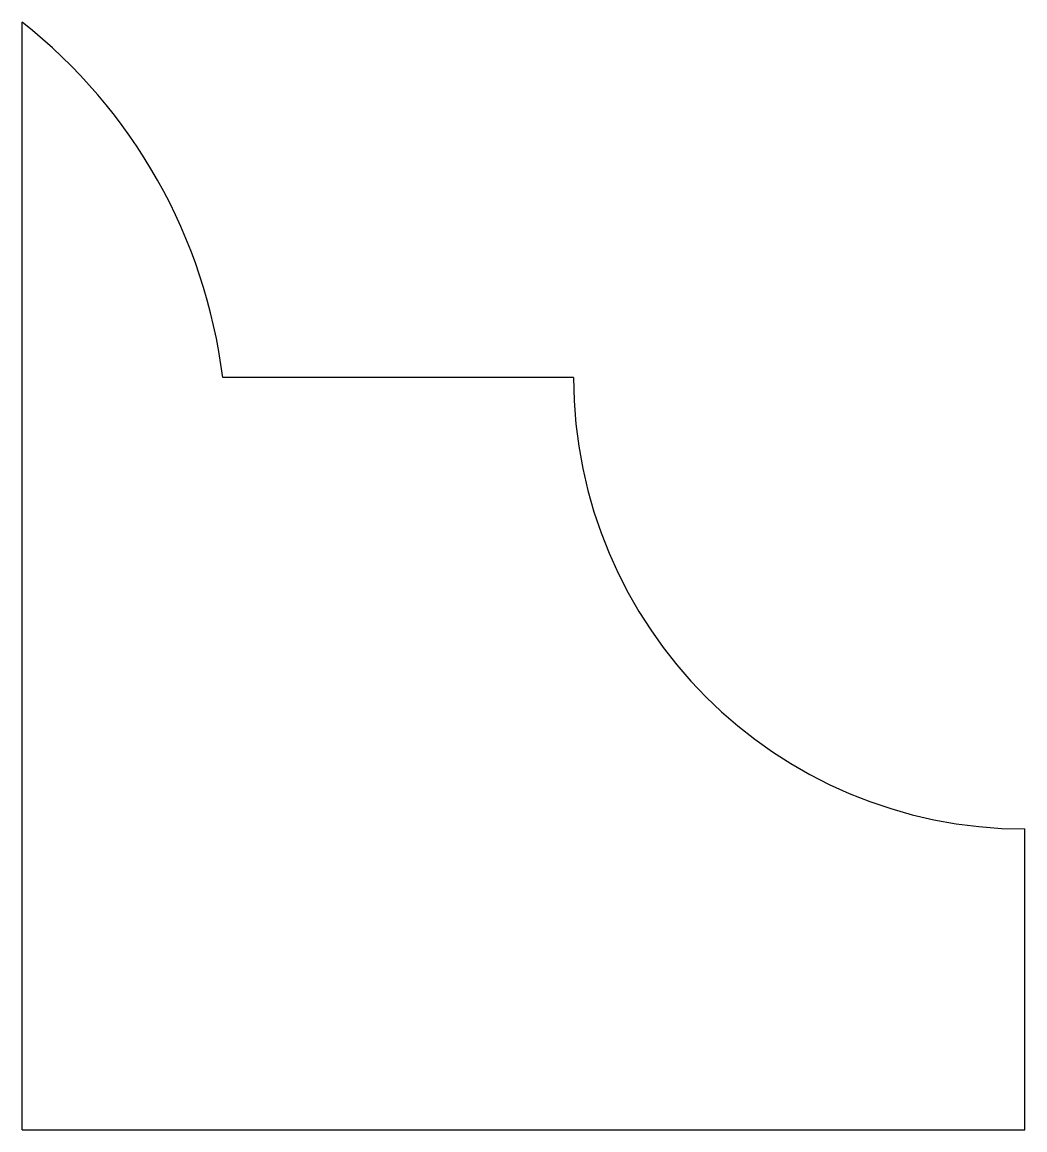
# Model space of a CAD drawing. Extents: x 0 to 4, y 0 to 4.42.
import ezdxf

# ---------------------------------------------------------------- set-up
doc = ezdxf.new("R2010")
doc.units = 0
doc.layers.add('MODELSKETCH_VISIBLE', color=7, linetype='CONTINUOUS')

msp = doc.modelspace()

# ---------------------------------------------------------------- linework, layer by layer
at = {"layer": 'MODELSKETCH_VISIBLE'}
for p, q in [((0, 0), (0, 4.4172)), ((2.2, 3), (0.8, 3)), ((4, 0), (4, 1.2)), ((0, 0), (4, 0))]:
    msp.add_line(p, q, dxfattribs=at)
for centre, radius, start, end in [((-1.3236, 2.7357), 2.14, 7.0951, 51.7925), ((4, 3), 1.8, 180, 270)]:
    msp.add_arc(centre, radius, start, end, dxfattribs=at)

doc.saveas('drawing.dxf')
